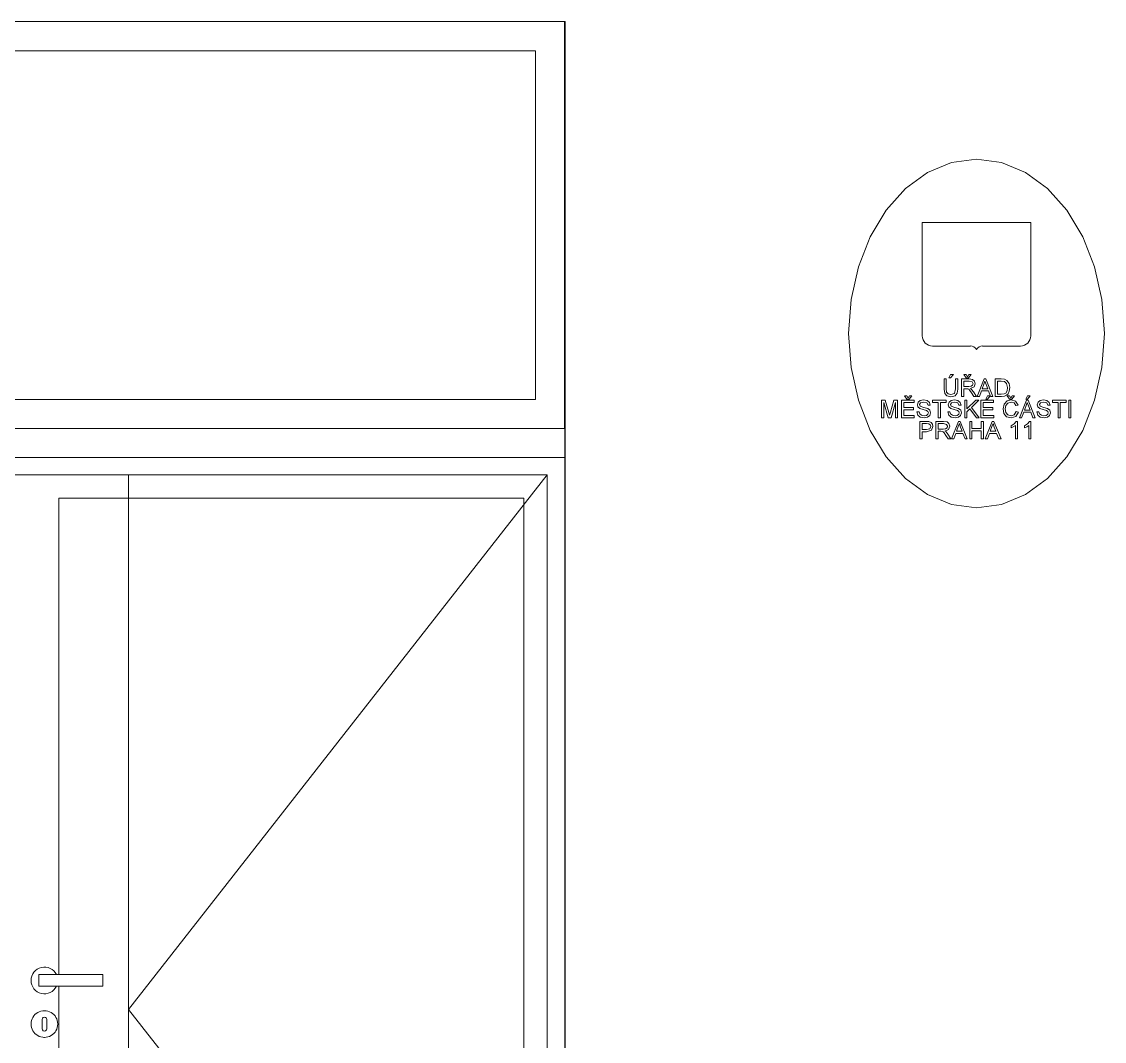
# Model space of a CAD drawing. Header units: millimetres. Extents: x -4051 to 472247, y -45352 to 20466.
# Drawn here: x 184603 to 186466, y 3095 to 4850 of the extents above; entities that cross this region are included whole.
import ezdxf

# ---------------------------------------------------------------- set-up
doc = ezdxf.new("R2010")
doc.units = ezdxf.units.MM
for name, color, linetype, lineweight in [('A-GENM', 13, 'Continuous', 9), ('A-GLAZ', 151, 'Continuous', 9), ('A-WALL', 113, 'Continuous', 9)]:
    doc.layers.add(name, color=color, linetype=linetype, lineweight=lineweight)

# ---------------------------------------------------------------- blocks, each defined once
blk = doc.blocks.new('OKNO_dvere vchod_2kvstuphlav - ON09_21_vstupni dvere obj_1750_2400_OO_Al-2030626-S-Bourání')
at = {"layer": 'A-GLAZ'}
for p, q in [((-37058.7, 4850), (-37058.7, 4150)), ((-38658.7, 4800), (-37108.7, 4800)), ((-37109, 4800), (-37109, 4200)), ((-37108.7, 4800), (-37108.7, 4200)), ((-37108.7, 4200), (-38658.7, 4200)), ((-37057.7, 4150), (-38707.7, 4150)), ((-38707.7, 4100), (-37058.2, 4100)), ((-37058.2, 4100), (-37058.2, 2330)), ((-38678.5, 4070), (-37088.6, 4070)), ((-37808.7, 4070), (-37808.7, 2330)), ((-37088.7, 4070), (-37808.7, 3150)), ((-37088.6, 4070), (-37088.6, 2330)), ((-37928.7, 3210), (-37928.7, 4030)), ((-37928.7, 4030), (-37128.7, 4030)), ((-37128.7, 4030), (-37128.7, 2330)), ((-37953.6, 3223), (-37954.3, 3223)), ((-37963.4, 3190), (-37963.4, 3210)), ((-37853.3, 3210), (-37963.3, 3210)), ((-37963.3, 3210), (-37963.3, 3190)), ((-37953.4, 3210), (-37954.5, 3210)), ((-37853.3, 3190), (-37853.3, 3210)), ((-37963.3, 3190), (-37853.3, 3190)), ((-37954.5, 3190), (-37953.4, 3190)), ((-37928.7, 2330), (-37928.7, 3190)), ((-37954.3, 3177), (-37953.6, 3177)), ((-37953.6, 3148), (-37954.3, 3148)), ((-37808.7, 3150), (-37166.9, 2330)), ((-37957.6, 3117), (-37957.6, 3133)), ((-37949.6, 3133), (-37949.6, 3117)), ((-37954.3, 3102), (-37953.6, 3102))]:
    blk.add_line(p, q, dxfattribs=at)
for centre, major_axis, start_param, end_param in [((-37953.6, 3200), (0, 23), 5.165195, 7.853982), ((-37953.6, 3200), (0, 23), 1.570796, 4.259583), ((-37953.6, 3125), (0, 23), 4.712389, 7.853982), ((-37953.6, 3133), (0, 4), 4.712389, 7.853982), ((-37953.6, 3125), (0, 23), 1.570796, 4.712389), ((-37953.6, 3117), (0, 4), 1.570796, 4.712389)]:
    blk.add_ellipse(centre, major_axis=major_axis, ratio=0.999977, start_param=start_param, end_param=end_param, dxfattribs=at)
blk = doc.blocks.new('Úřad_městské_části_Praha_11 - Typ 1-1807749-S-Bourání')
at = {"layer": 'A-GENM', "color": 41}
for p, q in [((-36350.3, 4613.2), (-36350.3, 4613.2)), ((-36257, 4504.5), (-36443.5, 4504.5)), ((-36443.5, 4504.5), (-36443.5, 4309.5)), ((-36443.5, 4504.5), (-36443.5, 4504.5)), ((-36257, 4309.5), (-36257, 4504.5)), ((-36425.8, 4291.8), (-36425.8, 4291.8)), ((-36425.8, 4291.8), (-36360.8, 4291.8)), ((-36339.7, 4291.8), (-36274.7, 4291.8)), ((-36402.3, 4235.2), (-36406.1, 4235.2)), ((-36406.1, 4235.2), (-36406.1, 4217.8)), ((-36402.3, 4217.9), (-36402.3, 4235.2)), ((-36394.8, 4242.7), (-36397.6, 4237.1)), ((-36397.6, 4237.1), (-36394.8, 4237.1)), ((-36394.8, 4237.1), (-36390.1, 4242.7)), ((-36390.1, 4242.7), (-36394.8, 4242.7)), ((-36386.3, 4235.2), (-36386.3, 4217.9)), ((-36382.5, 4235.2), (-36386.3, 4235.2)), ((-36382.5, 4217.8), (-36382.5, 4235.2)), ((-36362.9, 4235.2), (-36375.9, 4235.2)), ((-36375.9, 4235.2), (-36375.9, 4205)), ((-36372.2, 4222), (-36372.2, 4231.4)), ((-36372.2, 4231.4), (-36362.8, 4231.4)), ((-36368.2, 4242.7), (-36371.9, 4242.7)), ((-36371.9, 4242.7), (-36367.9, 4237.1)), ((-36366, 4238.9), (-36368.2, 4242.7)), ((-36367.9, 4237.1), (-36364.2, 4237.1)), ((-36363.4, 4242.7), (-36366, 4238.9)), ((-36364.2, 4237.1), (-36359.7, 4242.7)), ((-36359.7, 4242.7), (-36363.4, 4242.7)), ((-36356.9, 4234.4), (-36362.9, 4235.2)), ((-36362.8, 4231.4), (-36357.7, 4230.1)), ((-36357.7, 4230.1), (-36356.2, 4226.8)), ((-36353.6, 4231.5), (-36356.9, 4234.4)), ((-36352.4, 4226.9), (-36353.6, 4231.5)), ((-36337.3, 4235.2), (-36349.3, 4205)), ((-36337.5, 4226.3), (-36335.7, 4231.4)), ((-36334.1, 4235.2), (-36337.3, 4235.2)), ((-36335.7, 4231.4), (-36333.6, 4225.6)), ((-36322, 4205), (-36334.1, 4235.2)), ((-36307.6, 4235.2), (-36318, 4235.2)), ((-36318, 4235.2), (-36318, 4205)), ((-36314.2, 4208.8), (-36314.2, 4231.4)), ((-36314.2, 4231.4), (-36307.7, 4231.4)), ((-36307.7, 4231.4), (-36302.3, 4230.8)), ((-36302.2, 4234.7), (-36307.6, 4235.2)), ((-36302.3, 4230.8), (-36298.4, 4227.5)), ((-36297.8, 4232.6), (-36302.2, 4234.7)), ((-36294.2, 4227.4), (-36297.8, 4232.6)), ((-36406.1, 4217.8), (-36404.9, 4210.2)), ((-36404.9, 4210.2), (-36401.1, 4206)), ((-36401.6, 4212.2), (-36402.3, 4217.9)), ((-36399, 4209.3), (-36401.6, 4212.2)), ((-36394.6, 4208.3), (-36399, 4209.3)), ((-36388.2, 4210.3), (-36394.6, 4208.3)), ((-36386.3, 4217.9), (-36388.2, 4210.3)), ((-36387.2, 4206.2), (-36383.5, 4210.6)), ((-36383.5, 4210.6), (-36382.5, 4217.8)), ((-36363.7, 4222), (-36372.2, 4222)), ((-36372.2, 4205), (-36372.2, 4218.2)), ((-36372.2, 4218.2), (-36367.6, 4218.2)), ((-36367.6, 4218.2), (-36365.4, 4218.1)), ((-36365.4, 4218.1), (-36363.6, 4217.4)), ((-36359.4, 4222.5), (-36363.7, 4222)), ((-36363.6, 4217.4), (-36361.6, 4215.4)), ((-36361.6, 4215.4), (-36358.8, 4211.3)), ((-36360.7, 4218.7), (-36354.4, 4221.5)), ((-36358.6, 4217.1), (-36360.7, 4218.7)), ((-36357, 4224.2), (-36359.4, 4222.5)), ((-36358.8, 4211.3), (-36354.9, 4205)), ((-36355.5, 4213.2), (-36358.6, 4217.1)), ((-36356.2, 4226.8), (-36357, 4224.2)), ((-36350.5, 4205), (-36355.5, 4213.2)), ((-36354.4, 4221.5), (-36352.4, 4226.9)), ((-36345.3, 4205), (-36341.9, 4214.5)), ((-36341.9, 4214.5), (-36329.5, 4214.5)), ((-36340.5, 4218.2), (-36337.5, 4226.3)), ((-36330.8, 4218.2), (-36340.5, 4218.2)), ((-36333.6, 4225.6), (-36330.8, 4218.2)), ((-36329.5, 4214.5), (-36326, 4205)), ((-36302.7, 4209.3), (-36307.6, 4208.8)), ((-36299.9, 4210.9), (-36302.7, 4209.3)), ((-36297.6, 4214.6), (-36299.9, 4210.9)), ((-36298.7, 4207.1), (-36295.9, 4209.8)), ((-36298.4, 4227.5), (-36296.8, 4220.3)), ((-36296.8, 4220.3), (-36297.6, 4214.6)), ((-36295.9, 4209.8), (-36293.9, 4214.2)), ((-36293.1, 4220.3), (-36294.2, 4227.4)), ((-36293.9, 4214.2), (-36293.1, 4220.3)), ((-36507.2, 4198.6), (-36513.7, 4198.6)), ((-36513.7, 4198.6), (-36513.7, 4168.4)), ((-36509.9, 4168.4), (-36509.9, 4194.8)), ((-36509.9, 4194.8), (-36502.3, 4168.4)), ((-36501, 4177.3), (-36507.2, 4198.6)), ((-36492.4, 4198.6), (-36498.4, 4177.7)), ((-36497.2, 4168.4), (-36489.6, 4194.8)), ((-36485.9, 4198.6), (-36492.4, 4198.6)), ((-36489.6, 4194.8), (-36489.6, 4168.4)), ((-36485.9, 4168.4), (-36485.9, 4198.6)), ((-36457.6, 4198.6), (-36479.3, 4198.6)), ((-36479.3, 4198.6), (-36479.3, 4168.4)), ((-36475.5, 4185.9), (-36475.5, 4194.8)), ((-36475.5, 4194.8), (-36457.6, 4194.8)), ((-36470.1, 4206.1), (-36473.9, 4206.1)), ((-36473.9, 4206.1), (-36469.9, 4200.5)), ((-36468, 4202.3), (-36470.1, 4206.1)), ((-36469.9, 4200.5), (-36466.1, 4200.5)), ((-36465.4, 4206.1), (-36468, 4202.3)), ((-36466.1, 4200.5), (-36461.6, 4206.1)), ((-36461.6, 4206.1), (-36465.4, 4206.1)), ((-36457.6, 4194.8), (-36457.6, 4198.6)), ((-36450.7, 4195), (-36452, 4190.8)), ((-36452, 4190.8), (-36450.9, 4187)), ((-36446.9, 4198), (-36450.7, 4195)), ((-36448.2, 4190.9), (-36446.5, 4194)), ((-36447, 4188.3), (-36448.2, 4190.9)), ((-36441.3, 4199.1), (-36446.9, 4198)), ((-36446.5, 4194), (-36441.1, 4195.3)), ((-36435.3, 4198), (-36441.3, 4199.1)), ((-36441.1, 4195.3), (-36435.7, 4194)), ((-36435.7, 4194), (-36433.6, 4190.1)), ((-36431.3, 4194.8), (-36435.3, 4198)), ((-36429.8, 4190.1), (-36431.3, 4194.8)), ((-36402.5, 4198.6), (-36426.1, 4198.6)), ((-36426.1, 4198.6), (-36426.1, 4194.8)), ((-36426.1, 4194.8), (-36416.2, 4194.8)), ((-36416.2, 4194.8), (-36416.2, 4168.4)), ((-36412.4, 4168.4), (-36412.4, 4194.8)), ((-36412.4, 4194.8), (-36402.5, 4194.8)), ((-36402.5, 4194.8), (-36402.5, 4198.6)), ((-36401.1, 4206), (-36394.2, 4204.6)), ((-36397.5, 4195), (-36398.8, 4190.8)), ((-36398.8, 4190.8), (-36397.7, 4187)), ((-36393.6, 4198), (-36397.5, 4195)), ((-36395, 4190.9), (-36393.3, 4194)), ((-36393.8, 4188.3), (-36395, 4190.9)), ((-36394.2, 4204.6), (-36387.2, 4206.2)), ((-36388.1, 4199.1), (-36393.6, 4198)), ((-36393.3, 4194), (-36387.9, 4195.3)), ((-36382.1, 4198), (-36388.1, 4199.1)), ((-36387.9, 4195.3), (-36382.5, 4194)), ((-36382.5, 4194), (-36380.4, 4190.1)), ((-36378.1, 4194.8), (-36382.1, 4198)), ((-36376.6, 4190.1), (-36378.1, 4194.8)), ((-36375.9, 4205), (-36372.2, 4205)), ((-36366.7, 4198.6), (-36370.5, 4198.6)), ((-36370.5, 4198.6), (-36370.5, 4168.4)), ((-36351.3, 4198.6), (-36366.7, 4183.8)), ((-36366.7, 4183.8), (-36366.7, 4198.6)), ((-36359, 4186.2), (-36346, 4198.6)), ((-36354.9, 4205), (-36350.5, 4205)), ((-36346, 4198.6), (-36351.3, 4198.6)), ((-36349.3, 4205), (-36345.3, 4205)), ((-36321.1, 4198.6), (-36342.7, 4198.6)), ((-36342.7, 4198.6), (-36342.7, 4168.4)), ((-36339, 4185.9), (-36339, 4194.8)), ((-36339, 4194.8), (-36321.1, 4194.8)), ((-36331.4, 4206.1), (-36334.3, 4200.5)), ((-36334.3, 4200.5), (-36331.4, 4200.5)), ((-36331.4, 4200.5), (-36326.7, 4206.1)), ((-36326.7, 4206.1), (-36331.4, 4206.1)), ((-36326, 4205), (-36322, 4205)), ((-36321.1, 4194.8), (-36321.1, 4198.6)), ((-36318, 4205), (-36307.1, 4205)), ((-36307.6, 4208.8), (-36314.2, 4208.8)), ((-36307.1, 4205), (-36302.3, 4205.6)), ((-36302.8, 4191.9), (-36304.6, 4183.7)), ((-36297.7, 4197.2), (-36302.8, 4191.9)), ((-36302.3, 4205.6), (-36298.7, 4207.1)), ((-36299.9, 4189.3), (-36296.5, 4193.7)), ((-36290.5, 4199.1), (-36297.7, 4197.2)), ((-36293.5, 4206.1), (-36297.3, 4206.1)), ((-36297.3, 4206.1), (-36293.3, 4200.5)), ((-36296.5, 4193.7), (-36290.6, 4195.3)), ((-36291.4, 4202.3), (-36293.5, 4206.1)), ((-36293.3, 4200.5), (-36289.5, 4200.5)), ((-36288.8, 4206.1), (-36291.4, 4202.3)), ((-36290.6, 4195.3), (-36285.5, 4193.8)), ((-36282.9, 4196.7), (-36290.5, 4199.1)), ((-36289.5, 4200.5), (-36285, 4206.1)), ((-36285, 4206.1), (-36288.8, 4206.1)), ((-36285.5, 4193.8), (-36282.5, 4189.2)), ((-36278.7, 4190.1), (-36282.9, 4196.7)), ((-36264.5, 4198.6), (-36276.5, 4168.4)), ((-36262.7, 4206.1), (-36265.5, 4200.5)), ((-36265.5, 4200.5), (-36262.7, 4200.5)), ((-36264.8, 4189.7), (-36262.9, 4194.8)), ((-36261.3, 4198.6), (-36264.5, 4198.6)), ((-36262.9, 4194.8), (-36260.8, 4189)), ((-36262.7, 4200.5), (-36258, 4206.1)), ((-36258, 4206.1), (-36262.7, 4206.1)), ((-36249.3, 4168.4), (-36261.3, 4198.6)), ((-36244.4, 4195), (-36245.7, 4190.8)), ((-36245.7, 4190.8), (-36244.7, 4187)), ((-36240.6, 4198), (-36244.4, 4195)), ((-36242, 4190.9), (-36240.3, 4194)), ((-36240.8, 4188.3), (-36242, 4190.9)), ((-36235, 4199.1), (-36240.6, 4198)), ((-36240.3, 4194), (-36234.9, 4195.3)), ((-36229.1, 4198), (-36235, 4199.1)), ((-36234.9, 4195.3), (-36229.5, 4194)), ((-36229.5, 4194), (-36227.4, 4190.1)), ((-36225.1, 4194.8), (-36229.1, 4198)), ((-36223.6, 4190.1), (-36225.1, 4194.8)), ((-36196.3, 4198.6), (-36219.8, 4198.6)), ((-36219.8, 4198.6), (-36219.8, 4194.8)), ((-36219.8, 4194.8), (-36209.9, 4194.8)), ((-36209.9, 4194.8), (-36209.9, 4168.4)), ((-36206.2, 4168.4), (-36206.2, 4194.8)), ((-36206.2, 4194.8), (-36196.3, 4194.8)), ((-36196.3, 4194.8), (-36196.3, 4198.6)), ((-36187.8, 4198.6), (-36191.6, 4198.6)), ((-36191.6, 4198.6), (-36191.6, 4168.4)), ((-36187.8, 4168.4), (-36187.8, 4198.6)), ((-36499.8, 4172.9), (-36501, 4177.3)), ((-36498.4, 4177.7), (-36499.8, 4172.9)), ((-36458.6, 4185.9), (-36475.5, 4185.9)), ((-36475.5, 4172.2), (-36475.5, 4182.1)), ((-36475.5, 4182.1), (-36458.6, 4182.1)), ((-36457.2, 4172.2), (-36475.5, 4172.2)), ((-36458.6, 4182.1), (-36458.6, 4185.9)), ((-36457.2, 4168.4), (-36457.2, 4172.2)), ((-36452.9, 4178.8), (-36451.3, 4173)), ((-36449.1, 4178.8), (-36452.9, 4178.8)), ((-36451.3, 4173), (-36447, 4169.2)), ((-36450.9, 4187), (-36447.7, 4184.2)), ((-36447.9, 4175), (-36449.1, 4178.8)), ((-36445, 4172.6), (-36447.9, 4175)), ((-36447.7, 4184.2), (-36441.8, 4182.3)), ((-36440.9, 4186.1), (-36447, 4188.3)), ((-36440.5, 4171.7), (-36445, 4172.6)), ((-36441.8, 4182.3), (-36436.3, 4180.9)), ((-36434.2, 4184.3), (-36440.9, 4186.1)), ((-36436.5, 4172.4), (-36440.5, 4171.7)), ((-36434, 4174.3), (-36436.5, 4172.4)), ((-36436.3, 4180.9), (-36433.8, 4179.2)), ((-36434.6, 4169.1), (-36430.7, 4172.4)), ((-36430.5, 4181.2), (-36434.2, 4184.3)), ((-36433.1, 4176.8), (-36434, 4174.3)), ((-36433.8, 4179.2), (-36433.1, 4176.8)), ((-36433.6, 4190.1), (-36429.8, 4190.1)), ((-36430.7, 4172.4), (-36429.4, 4176.9)), ((-36429.4, 4176.9), (-36430.5, 4181.2)), ((-36399.7, 4178.8), (-36398.1, 4173)), ((-36395.9, 4178.8), (-36399.7, 4178.8)), ((-36398.1, 4173), (-36393.8, 4169.2)), ((-36397.7, 4187), (-36394.5, 4184.2)), ((-36394.7, 4175), (-36395.9, 4178.8)), ((-36391.8, 4172.6), (-36394.7, 4175)), ((-36394.5, 4184.2), (-36388.6, 4182.3)), ((-36387.6, 4186.1), (-36393.8, 4188.3)), ((-36387.2, 4171.7), (-36391.8, 4172.6)), ((-36388.6, 4182.3), (-36383.1, 4180.9)), ((-36381, 4184.3), (-36387.6, 4186.1)), ((-36383.3, 4172.4), (-36387.2, 4171.7)), ((-36380.8, 4174.3), (-36383.3, 4172.4)), ((-36383.1, 4180.9), (-36380.6, 4179.2)), ((-36381.4, 4169.1), (-36377.5, 4172.4)), ((-36377.3, 4181.2), (-36381, 4184.3)), ((-36379.9, 4176.8), (-36380.8, 4174.3)), ((-36380.6, 4179.2), (-36379.9, 4176.8)), ((-36380.4, 4190.1), (-36376.6, 4190.1)), ((-36377.5, 4172.4), (-36376.2, 4176.9)), ((-36376.2, 4176.9), (-36377.3, 4181.2)), ((-36366.7, 4178.8), (-36361.7, 4183.6)), ((-36366.7, 4168.4), (-36366.7, 4178.8)), ((-36361.7, 4183.6), (-36350.2, 4168.4)), ((-36345.6, 4168.4), (-36359, 4186.2)), ((-36322, 4185.9), (-36339, 4185.9)), ((-36339, 4172.2), (-36339, 4182.1)), ((-36339, 4182.1), (-36322, 4182.1)), ((-36320.6, 4172.2), (-36339, 4172.2)), ((-36322, 4182.1), (-36322, 4185.9)), ((-36320.6, 4168.4), (-36320.6, 4172.2)), ((-36304.6, 4183.7), (-36303, 4175.7)), ((-36303, 4175.7), (-36298.4, 4170)), ((-36300.8, 4183.7), (-36299.9, 4189.3)), ((-36299.7, 4177.3), (-36300.8, 4183.7)), ((-36296.1, 4173.1), (-36299.7, 4177.3)), ((-36290.9, 4171.7), (-36296.1, 4173.1)), ((-36285.2, 4173.6), (-36290.9, 4171.7)), ((-36282, 4179.2), (-36285.2, 4173.6)), ((-36282.7, 4170.6), (-36278.2, 4178.2)), ((-36282.5, 4189.2), (-36278.7, 4190.1)), ((-36278.2, 4178.2), (-36282, 4179.2)), ((-36272.6, 4168.4), (-36269.1, 4177.9)), ((-36269.1, 4177.9), (-36256.7, 4177.9)), ((-36267.7, 4181.6), (-36264.8, 4189.7)), ((-36258.1, 4181.6), (-36267.7, 4181.6)), ((-36260.8, 4189), (-36258.1, 4181.6)), ((-36256.7, 4177.9), (-36253.3, 4168.4)), ((-36246.7, 4178.8), (-36245, 4173)), ((-36242.9, 4178.8), (-36246.7, 4178.8)), ((-36245, 4173), (-36240.8, 4169.2)), ((-36244.7, 4187), (-36241.5, 4184.2)), ((-36241.7, 4175), (-36242.9, 4178.8)), ((-36238.7, 4172.6), (-36241.7, 4175)), ((-36241.5, 4184.2), (-36235.6, 4182.3)), ((-36234.6, 4186.1), (-36240.8, 4188.3)), ((-36234.2, 4171.7), (-36238.7, 4172.6)), ((-36235.6, 4182.3), (-36230.1, 4180.9)), ((-36227.9, 4184.3), (-36234.6, 4186.1)), ((-36230.3, 4172.4), (-36234.2, 4171.7)), ((-36227.7, 4174.3), (-36230.3, 4172.4)), ((-36230.1, 4180.9), (-36227.5, 4179.2)), ((-36228.4, 4169.1), (-36224.5, 4172.4)), ((-36224.3, 4181.2), (-36227.9, 4184.3)), ((-36226.9, 4176.8), (-36227.7, 4174.3)), ((-36227.5, 4179.2), (-36226.9, 4176.8)), ((-36227.4, 4190.1), (-36223.6, 4190.1)), ((-36224.5, 4172.4), (-36223.1, 4176.9)), ((-36223.1, 4176.9), (-36224.3, 4181.2)), ((-36513.7, 4168.4), (-36509.9, 4168.4)), ((-36502.3, 4168.4), (-36497.2, 4168.4)), ((-36489.6, 4168.4), (-36485.9, 4168.4)), ((-36479.3, 4168.4), (-36457.2, 4168.4)), ((-36436.6, 4162), (-36447.7, 4162)), ((-36447.7, 4162), (-36447.7, 4131.9)), ((-36447, 4169.2), (-36440.3, 4168)), ((-36444, 4147.9), (-36444, 4158.2)), ((-36444, 4158.2), (-36436.2, 4158.2)), ((-36440.3, 4168), (-36434.6, 4169.1)), ((-36432.1, 4161.7), (-36436.6, 4162)), ((-36436.2, 4158.2), (-36432.4, 4158)), ((-36432.4, 4158), (-36429.9, 4156.3)), ((-36428.4, 4160.3), (-36432.1, 4161.7)), ((-36429.9, 4156.3), (-36428.9, 4153.1)), ((-36426, 4157.4), (-36428.4, 4160.3)), ((-36427.6, 4146.8), (-36425.1, 4153.3)), ((-36425.1, 4153.3), (-36426, 4157.4)), ((-36407, 4162), (-36420, 4162)), ((-36420, 4162), (-36420, 4131.9)), ((-36416.2, 4168.4), (-36412.4, 4168.4)), ((-36416.2, 4148.8), (-36416.2, 4158.2)), ((-36416.2, 4158.2), (-36406.8, 4158.2)), ((-36400.9, 4161.2), (-36407, 4162)), ((-36406.8, 4158.2), (-36401.8, 4156.9)), ((-36401.8, 4156.9), (-36400.2, 4153.6)), ((-36400.2, 4153.6), (-36401, 4151)), ((-36397.6, 4158.3), (-36400.9, 4161.2)), ((-36398.5, 4148.3), (-36396.4, 4153.7)), ((-36396.4, 4153.7), (-36397.6, 4158.3)), ((-36393.8, 4169.2), (-36387.1, 4168)), ((-36381.3, 4162), (-36393.3, 4131.9)), ((-36387.1, 4168), (-36381.4, 4169.1)), ((-36381.6, 4153.1), (-36379.7, 4158.2)), ((-36378.1, 4162), (-36381.3, 4162)), ((-36379.7, 4158.2), (-36377.6, 4152.4)), ((-36366.1, 4131.9), (-36378.1, 4162)), ((-36370.5, 4168.4), (-36366.7, 4168.4)), ((-36358.3, 4162), (-36362, 4162)), ((-36362, 4162), (-36362, 4131.9)), ((-36358.3, 4149.7), (-36358.3, 4162)), ((-36350.2, 4168.4), (-36345.6, 4168.4)), ((-36342.7, 4168.4), (-36320.6, 4168.4)), ((-36338.5, 4162), (-36342.3, 4162)), ((-36342.3, 4162), (-36342.3, 4149.7)), ((-36338.5, 4131.9), (-36338.5, 4162)), ((-36323.4, 4162), (-36335.4, 4131.9)), ((-36323.7, 4153.1), (-36321.8, 4158.2)), ((-36320.2, 4162), (-36323.4, 4162)), ((-36321.8, 4158.2), (-36319.7, 4152.4)), ((-36308.1, 4131.9), (-36320.2, 4162)), ((-36298.4, 4170), (-36290.6, 4168)), ((-36285.4, 4158), (-36290.9, 4154.5)), ((-36290.9, 4154.5), (-36290.9, 4150.9)), ((-36290.6, 4168), (-36282.7, 4170.6)), ((-36287, 4152.8), (-36283.4, 4155.3)), ((-36282.1, 4162), (-36285.4, 4158)), ((-36283.4, 4155.3), (-36283.4, 4131.9)), ((-36279.6, 4162), (-36282.1, 4162)), ((-36279.6, 4131.9), (-36279.6, 4162)), ((-36276.5, 4168.4), (-36272.6, 4168.4)), ((-36262.3, 4158), (-36267.9, 4154.5)), ((-36267.9, 4154.5), (-36267.9, 4150.9)), ((-36263.9, 4152.8), (-36260.3, 4155.3)), ((-36259, 4162), (-36262.3, 4158)), ((-36260.3, 4155.3), (-36260.3, 4131.9)), ((-36256.6, 4162), (-36259, 4162)), ((-36256.6, 4131.9), (-36256.6, 4162)), ((-36253.3, 4168.4), (-36249.3, 4168.4)), ((-36240.8, 4169.2), (-36234.1, 4168)), ((-36234.1, 4168), (-36228.4, 4169.1)), ((-36209.9, 4168.4), (-36206.2, 4168.4)), ((-36191.6, 4168.4), (-36187.8, 4168.4)), ((-36436.1, 4147.9), (-36444, 4147.9)), ((-36444, 4131.9), (-36444, 4144.1)), ((-36444, 4144.1), (-36436.3, 4144.1)), ((-36436.3, 4144.1), (-36427.6, 4146.8)), ((-36430.5, 4149.2), (-36436.1, 4147.9)), ((-36428.9, 4153.1), (-36430.5, 4149.2)), ((-36407.8, 4148.8), (-36416.2, 4148.8)), ((-36416.2, 4131.9), (-36416.2, 4145)), ((-36416.2, 4145), (-36411.6, 4145)), ((-36411.6, 4145), (-36409.5, 4144.9)), ((-36409.5, 4144.9), (-36407.7, 4144.2)), ((-36403.5, 4149.3), (-36407.8, 4148.8)), ((-36407.7, 4144.2), (-36405.7, 4142.2)), ((-36405.7, 4142.2), (-36402.8, 4138.1)), ((-36404.8, 4145.5), (-36398.5, 4148.3)), ((-36402.6, 4143.9), (-36404.8, 4145.5)), ((-36401, 4151), (-36403.5, 4149.3)), ((-36402.8, 4138.1), (-36398.9, 4131.9)), ((-36399.6, 4140), (-36402.6, 4143.9)), ((-36394.5, 4131.9), (-36399.6, 4140)), ((-36389.3, 4131.9), (-36385.9, 4141.3)), ((-36385.9, 4141.3), (-36373.5, 4141.3)), ((-36384.5, 4145), (-36381.6, 4153.1)), ((-36374.9, 4145), (-36384.5, 4145)), ((-36377.6, 4152.4), (-36374.9, 4145)), ((-36373.5, 4141.3), (-36370, 4131.9)), ((-36342.3, 4149.7), (-36358.3, 4149.7)), ((-36358.3, 4131.9), (-36358.3, 4146)), ((-36358.3, 4146), (-36342.3, 4146)), ((-36342.3, 4146), (-36342.3, 4131.9)), ((-36331.4, 4131.9), (-36328, 4141.3)), ((-36328, 4141.3), (-36315.6, 4141.3)), ((-36326.6, 4145), (-36323.7, 4153.1)), ((-36316.9, 4145), (-36326.6, 4145)), ((-36319.7, 4152.4), (-36316.9, 4145)), ((-36315.6, 4141.3), (-36312.1, 4131.9)), ((-36290.9, 4150.9), (-36287, 4152.8)), ((-36267.9, 4150.9), (-36263.9, 4152.8)), ((-36447.7, 4131.9), (-36444, 4131.9)), ((-36420, 4131.9), (-36416.2, 4131.9)), ((-36398.9, 4131.9), (-36394.5, 4131.9)), ((-36393.3, 4131.9), (-36389.3, 4131.9)), ((-36370, 4131.9), (-36366.1, 4131.9)), ((-36362, 4131.9), (-36358.3, 4131.9)), ((-36342.3, 4131.9), (-36338.5, 4131.9)), ((-36335.4, 4131.9), (-36331.4, 4131.9)), ((-36312.1, 4131.9), (-36308.1, 4131.9)), ((-36283.4, 4131.9), (-36279.6, 4131.9)), ((-36260.3, 4131.9), (-36256.6, 4131.9)), ((-36350.3, 4013.2), (-36350.3, 4013.2))]:
    blk.add_line(p, q, dxfattribs=at)
at = {"layer": 'A-GENM', "color": 41, "flags": 128}
for points in [[(-36350.3, 4613.2), (-36393.2, 4607.4), (-36434.5, 4590.4), (-36472.5, 4562.6), (-36505.9, 4525.3), (-36533.2, 4479.9), (-36553.5, 4428), (-36566.1, 4371.7), (-36570.3, 4313.2), (-36566.1, 4254.7), (-36553.5, 4198.4), (-36533.2, 4146.5), (-36505.9, 4101.1), (-36472.5, 4063.8), (-36434.5, 4036), (-36393.2, 4019), (-36350.3, 4013.2)], [(-36350.3, 4013.2), (-36307.4, 4019), (-36266.1, 4036), (-36228.1, 4063.8), (-36194.7, 4101.1), (-36167.4, 4146.5), (-36147.1, 4198.4), (-36134.5, 4254.7), (-36130.3, 4313.2), (-36134.5, 4371.7), (-36147.1, 4428), (-36167.4, 4479.9), (-36194.7, 4525.3), (-36228.1, 4562.6), (-36266.1, 4590.4), (-36307.4, 4607.4), (-36350.3, 4613.2)]]:
    blk.add_lwpolyline(points, dxfattribs=at)
at = {"layer": 'A-GENM', "color": 41}
for centre, major_axis, start_param, end_param in [((-36425.8, 4309.5), (0, 17.7), 1.570796, 3.141593), ((-36274.7, 4309.5), (0, 17.7), 3.141593, 4.712389), ((-36360.8, 4279.7), (0, 12.2), 5.235988, 6.283185), ((-36339.7, 4279.7), (0, 12.2), 0, 1.047198)]:
    blk.add_ellipse(centre, major_axis=major_axis, ratio=0.999977, start_param=start_param, end_param=end_param, dxfattribs=at)

msp = doc.modelspace()

# ---------------------------------------------------------------- linework, layer by layer
at = {"layer": 'A-WALL'}
for p, q in [((183888.5, 4850), (185538.4, 4850)), ((185537.9, 2330), (185537.9, 4850)), ((185538.4, 4850), (185538.4, 2180))]:
    msp.add_line(p, q, dxfattribs=at)

# ---------------------------------------------------------------- block references
at = {"layer": 'A-GENM', "color": 41}
msp.add_blockref('Úřad_městské_části_Praha_11 - Typ 1-1807749-S-Bourání', (222596.2, 0), dxfattribs=at)
at = {"layer": 'A-GLAZ'}
msp.add_blockref('OKNO_dvere vchod_2kvstuphlav - ON09_21_vstupni dvere obj_1750_2400_OO_Al-2030626-S-Bourání', (222596.2, 0), dxfattribs=at)

doc.saveas('drawing.dxf')
